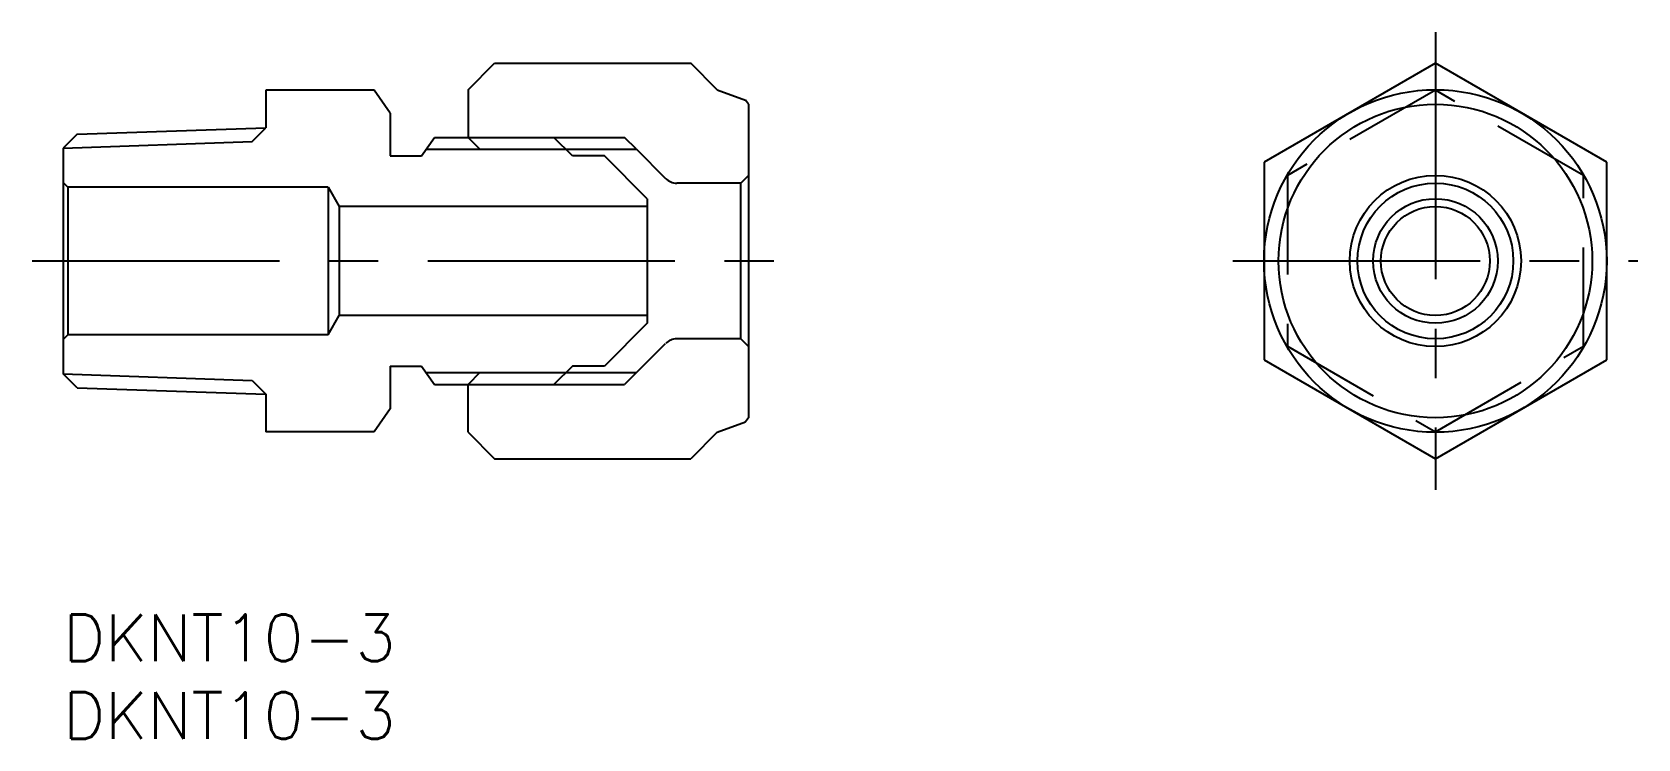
# Model space of a CAD drawing. Extents: x -2 to 101, y -8 to 37.
import ezdxf

# ---------------------------------------------------------------- set-up
doc = ezdxf.new("R2010")
doc.units = 0
doc.header["$LTSCALE"] = 0.5
doc.linetypes.add('CENTER', pattern=[50.8, 31.75, -6.35, 6.35, -6.35])
doc.linetypes.add('DASHED', pattern=[19.05, 12.7, -6.35])
for name, color, linetype in [('MSM_CENTER', 1, 'CENTER'), ('MSM_CONTINUOUS', 7, 'CONTINUOUS'), ('MSM_DASHED', 4, 'DASHED'), ('MSM_NARROW', 5, 'CONTINUOUS'), ('MSM_PART_NUMBER', 7, 'CONTINUOUS')]:
    doc.layers.add(name, color=color, linetype=linetype)
doc.styles.get("Standard").update_dxf_attribs({"font": 'txt.shx', "height": 3, "bigfont": 'bigfont.shx'})

# ---------------------------------------------------------------- blocks, each defined once
blk = doc.blocks.new('*U2')
at = {"layer": 'MSM_PART_NUMBER'}
blk.add_text('DKNT10-3', height=3, dxfattribs=at).set_placement((0, -3))
blk = doc.blocks.new('*U3')
at = {"layer": 'MSM_PART_NUMBER'}
blk.add_text('DKNT10-3', height=3, dxfattribs=at).set_placement((0, -8))

msp = doc.modelspace()

# ---------------------------------------------------------------- linework, layer by layer
at = {"layer": 'MSM_CENTER'}
for p, q in [((88.11, 37.4), (88.11, 8)), ((-2, 22.7), (46, 22.7)), ((75.11, 22.7), (101.11, 22.7))]:
    msp.add_line(p, q, dxfattribs=at)
at = {"layer": 'MSM_CONTINUOUS'}
for p, q in [((26, 33.7), (27.7, 35.4)), ((27.7, 35.4), (40.3, 35.4)), ((42, 33.7), (40.3, 35.4)), ((88.11, 35.4), (77.11, 29.05)), ((99.11, 29.05), (88.11, 35.4)), ((13, 33.67), (13, 31.26)), ((19.97, 33.67), (13, 33.67)), ((21, 32.2), (19.97, 33.67)), ((26, 33.7), (26, 30.64)), ((42, 33.7), (43.81, 33.04)), ((44, 32.77), (43.81, 33.04)), ((21, 32.2), (21, 29.45)), ((44, 32.77), (44, 12.63)), ((0.89, 30.84), (13, 31.26)), ((0.89, 30.84), (0, 29.95)), ((0, 29.95), (0, 15.45)), ((23, 29.45), (23.83, 30.64)), ((23.83, 30.64), (31.51, 30.64)), ((32.7, 29.45), (31.51, 30.64)), ((21, 29.45), (23, 29.45)), ((26.76, 29.88), (36.8, 29.88)), ((34.75, 29.45), (32.7, 29.45)), ((37.5, 26.7), (34.75, 29.45)), ((36.8, 29.88), (38.68, 27.99)), ((77.11, 29.05), (77.11, 16.35)), ((99.11, 16.35), (99.11, 29.05)), ((44, 28.2), (43.5, 27.7)), ((0, 27.75), (0.3, 27.45)), ((0.3, 27.45), (0.3, 17.95)), ((17, 27.45), (0.3, 27.45)), ((17, 27.45), (17, 17.95)), ((17, 27.45), (17.72, 26.2)), ((43.5, 27.7), (39.39, 27.7)), ((43.5, 17.7), (43.5, 27.7)), ((17.72, 26.2), (17.72, 19.2)), ((37.5, 26.2), (17.72, 26.2)), ((37.5, 26.7), (37.5, 18.7)), ((17, 17.95), (17.72, 19.2)), ((37.5, 19.2), (17.72, 19.2)), ((37.5, 18.7), (34.75, 15.95)), ((0, 17.65), (0.3, 17.95)), ((17, 17.95), (0.3, 17.95)), ((43.5, 17.7), (39.39, 17.7)), ((44, 17.2), (43.5, 17.7)), ((36.8, 15.53), (38.68, 17.41)), ((21, 15.95), (23, 15.95)), ((21, 15.95), (21, 13.2)), ((23, 15.95), (23.83, 14.76)), ((26.76, 15.53), (36.8, 15.53)), ((32.7, 15.95), (31.51, 14.76)), ((34.75, 15.95), (32.7, 15.95)), ((77.11, 16.35), (88.11, 10)), ((88.11, 10), (99.11, 16.35)), ((0.89, 14.56), (0, 15.45)), ((0.89, 14.56), (13, 14.14)), ((23.83, 14.76), (31.51, 14.76)), ((26, 11.7), (26, 14.76)), ((13, 14.14), (13, 11.73)), ((21, 13.2), (19.97, 11.73)), ((44, 12.63), (43.81, 12.36)), ((19.97, 11.73), (13, 11.73)), ((26, 11.7), (27.7, 10)), ((42, 11.7), (40.3, 10)), ((42, 11.7), (43.81, 12.36)), ((27.7, 10), (40.3, 10))]:
    msp.add_line(p, q, dxfattribs=at)
for radius in [11, 10.07, 5.5, 5, 4, 3.5]:
    msp.add_circle((88.11, 22.7), radius, dxfattribs=at)
for centre, start, end in [((39.39, 28.7), 225, 270), ((39.39, 16.7), 90, 135)]:
    msp.add_arc(centre, 1, start, end, dxfattribs=at)
at = {"layer": 'MSM_DASHED'}
for p, q in [((88.11, 33.67), (78.61, 28.19)), ((97.61, 28.19), (88.11, 33.67)), ((26.76, 29.88), (26, 30.64)), ((78.61, 28.19), (78.61, 17.22)), ((97.61, 17.22), (97.61, 28.19)), ((78.61, 17.22), (88.11, 11.73)), ((88.11, 11.73), (97.61, 17.22)), ((26.76, 15.53), (26, 14.76))]:
    msp.add_line(p, q, dxfattribs=at)
at = {"layer": 'MSM_NARROW'}
for p, q in [((12.12, 30.38), (13, 31.26)), ((0, 29.95), (12.12, 30.38)), ((26, 30.64), (36.04, 30.64)), ((36.8, 29.88), (36.04, 30.64)), ((23.3, 29.88), (32.28, 29.88)), ((23.3, 15.53), (32.28, 15.53)), ((36.8, 15.53), (36.04, 14.76)), ((0, 15.45), (12.12, 15.03)), ((12.12, 15.03), (13, 14.14)), ((26, 14.76), (36.04, 14.76))]:
    msp.add_line(p, q, dxfattribs=at)

# ---------------------------------------------------------------- block references
at = {"layer": 'MSM_CONTINUOUS'}
for name in ['*U2', '*U3']:
    msp.add_blockref(name, (0, 0), dxfattribs=at)

doc.saveas('drawing.dxf')
